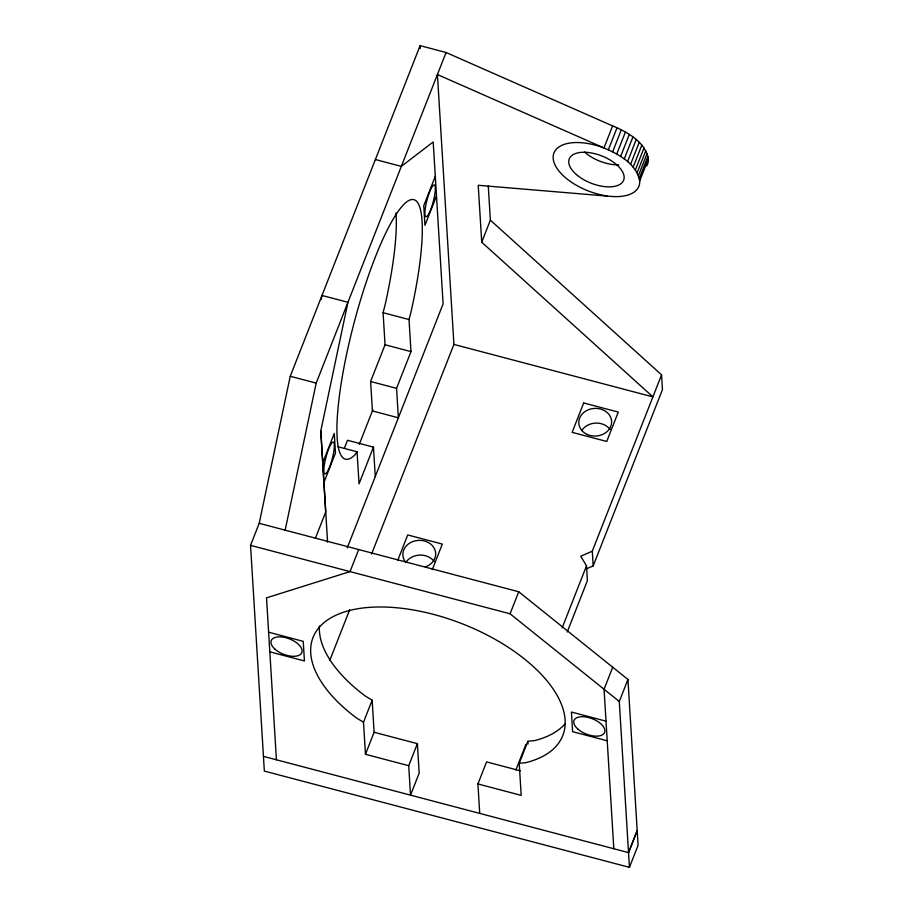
<?xml version="1.0" encoding="UTF-8"?>
<svg xmlns="http://www.w3.org/2000/svg" width="913" height="913" viewBox="0 0 913 913"><rect width="100%" height="100%" fill="white"/><g stroke="black" fill="none" stroke-linecap="round" stroke-linejoin="round"><path stroke-width="1.37" d="M259.201 523.32L518.732 591.761L627.939 679.455L638.084 845.312L629.434 867.35L264.348 771.086L250.539 545.369L259.201 523.32L290.243 376.27L420.117 45.65L446.069 52.498L612.623 125.903C627.414 132.145 645.16 141.686 648.356 158.93A45.627 22.882 21.4 0 1 646.701 165.961M321.102 299.601L321.981 295.458L347.944 302.294L320.783 430.97L327.584 542.151M285.153 530.168L316.195 383.118L446.069 52.498M337.958 446.742L357.074 451.787L354.701 455.096A134.131 26.374 -75.2 0 1 345.981 357.223A134.131 26.374 -75.2 0 1 407.13 201.568A134.131 26.374 -75.2 0 1 411.124 311.459L409.035 319.539L410.998 351.608L396.562 388.345L398.365 417.789L372.413 410.941L370.61 381.497L385.046 344.76L383.083 312.691L385.172 304.622A134.131 26.374 -75.2 0 0 395.98 212.912M322.734 462.868L334.272 433.47L335.482 453.099L323.932 482.486M435.296 176.323L423.758 205.71L424.956 225.34L436.494 195.953M344.429 448.146L347.522 440.283L373.474 447.119L375.277 476.563M315.407 538.248L325.701 512.033L320.817 430.879M359.3 444.3L372.846 409.811M373.474 447.119L359.037 483.856L357.074 451.787M347.214 547.971L443.102 303.903L433.196 141.972L401.332 166.371L375.38 159.535M358.695 549.558L350.033 571.595L266.516 597.855L276.422 759.787M481.722 242.196L478.229 185.282L611.231 196.432A45.627 22.882 21.4 0 0 639.693 180.979C636.498 163.735 618.752 154.194 603.961 147.94L437.418 74.535L453.921 344.418L652.898 396.881L481.722 242.196L490.372 220.147L488.284 186.012M329.855 660.225L349.668 609.804M371.557 554.077L453.921 344.418M397.68 560.502L407.723 534.95L442.326 544.068L432.283 569.621M372.162 700.191L374.125 732.26L417.378 743.661L419.181 773.106L410.519 795.143L408.716 765.699L365.462 754.298L363.5 722.229L372.162 700.191L365.303 696.037A134.131 67.288 21.4 0 1 319.413 625.987M365.462 754.298L374.125 732.26M612.623 125.903L603.961 147.94A45.627 22.882 21.4 0 0 553.175 158.166A45.627 22.882 21.4 0 0 606.894 195.941M608.378 149.755L617.04 127.717M612.657 151.798L621.319 129.749M616.766 154.023L625.428 131.986M620.646 156.42L629.308 134.382M624.264 158.965L632.926 136.927M627.573 161.624L636.235 139.586M630.552 164.374L639.203 142.337M633.143 167.182L641.805 145.133M635.345 170.012L643.996 147.963M637.114 172.831L645.765 150.793M638.438 175.627L647.089 153.578M639.294 178.343L647.956 156.306M408.716 765.699L417.378 743.661M639.693 180.979L648.356 158.93M629.434 867.35L619.288 701.492L510.082 613.798L518.732 591.761M479.724 813.392L477.921 783.947L486.583 761.91L520.376 770.823M562.168 627.847L586.511 565.866L580.748 556.245L592.286 551.178L661.56 374.844L490.372 220.147M567.213 632.024L587.413 580.588L586.511 565.866M586.774 568.708L593.188 565.9L662.461 389.566L661.56 374.844M515.856 770.036L525.888 744.483M477.921 783.947L521.186 795.36L519.223 763.291L527.874 741.242L534.436 740.637A134.131 67.288 21.4 0 0 564.964 723.963M612.726 667.232L604.064 689.269L613.821 848.748M619.288 701.492L627.939 679.455M628.532 852.628L637.183 830.59L628.532 852.628L263.446 756.375M519.223 763.291L525.774 762.675A134.131 67.288 21.4 0 0 526.504 660.658A134.131 67.288 21.4 0 0 343.22 612.326A134.131 67.288 21.4 0 0 356.652 718.075L363.5 722.229M383.083 312.691L409.035 319.539M385.046 344.76L410.998 351.608M370.61 381.497L396.562 388.345M290.243 376.27L316.195 383.118M250.539 545.369L510.082 613.798M268.616 632.207L303.23 641.337L304.428 660.955L269.826 651.836M606.015 721.167L571.412 712.049L572.611 731.667L607.213 740.797M592.286 551.178L593.188 565.9M527.874 741.242L528.045 744.038M420.117 45.65L420.3 48.492M405.258 561.689A16.423 13.832 -3.5 0 1 411.489 542.139A16.423 13.832 -3.5 0 1 434.143 548.108A16.423 13.832 -3.5 0 1 425.275 566.973M405.714 562.579A16.423 13.832 -3.5 0 1 434.132 561.427M581.684 430.594A16.423 13.832 -3.5 0 1 610.101 429.441M618.729 164.831A29.205 14.642 21.4 0 1 584.503 152.026M583.681 402.964L572.131 432.351L606.746 441.47L618.284 412.083L583.681 402.964M587.39 434.531A16.423 13.832 -3.5 0 0 611.619 421.555A16.423 13.832 -3.5 0 0 586.625 410.576A16.423 13.832 -3.5 0 0 587.39 434.531M577.735 728.951A16.423 8.24 21.4 0 0 604.132 733.299A16.423 8.24 21.4 0 0 586.078 717.013A16.423 8.24 21.4 0 0 577.735 728.951M274.939 649.12A16.423 8.24 21.4 0 0 301.347 653.468A16.423 8.24 21.4 0 0 283.292 637.171A16.423 8.24 21.4 0 0 274.939 649.12M577.541 175.513A29.205 14.642 21.4 0 0 623.431 180.683A29.205 14.642 21.4 0 0 588.349 152.517A29.205 14.642 21.4 0 0 577.541 175.513M329.65 466.817A16.423 3.23 -75.2 0 0 333.336 442.109A16.423 3.23 -75.2 0 0 324.332 465.014A16.423 3.23 -75.2 0 0 329.65 466.817M430.662 209.659A16.423 3.23 -75.2 0 0 434.36 184.962A16.423 3.23 -75.2 0 0 425.355 207.867A16.423 3.23 -75.2 0 0 430.662 209.659"/></g></svg>
